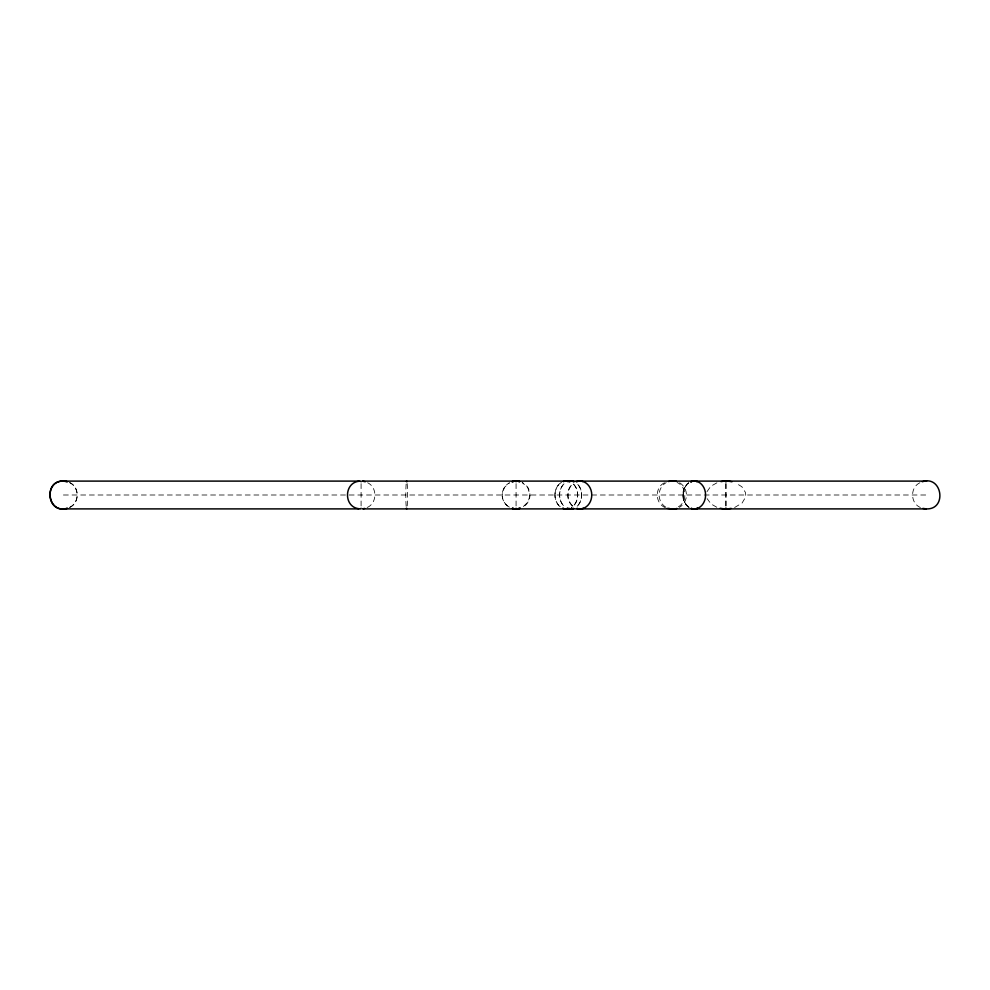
<?xml version="1.0" encoding="UTF-8"?>
<svg xmlns="http://www.w3.org/2000/svg" width="990" height="990" viewBox="0 0 990 990"><rect width="100%" height="100%" fill="white"/><g stroke="black" fill="none" stroke-linecap="round" stroke-linejoin="round"><path stroke-width="0.74" stroke-dasharray="4.95 3.71" d="M706.984 491.683L710.795 486.251L717.515 482.489M678.373 506.806C687.58 501.683 686.788 486.635 677.098 482.489M69.956 507.239C79.819 502.561 79.485 486.758 69.436 482.489M664.488 482.761C654.625 487.439 654.959 503.242 665.008 507.511M919.871 482.761C909.921 487.402 910.268 503.279 920.391 507.511M69.436 507.511C79.485 503.242 79.819 487.439 69.956 482.761M367.142 507.511C377.19 503.242 377.524 487.439 367.661 482.761M734.617 507.511L742.079 503.044L745.396 497.463A9.949 9.949 0 0 0 745.322 492.253L741.832 486.721L735.347 482.761M63.397 495L926.491 495M716.772 507.239L711.055 503.972L707.083 498.601M726.066 483.677L726.066 506.323M725.794 483.677L725.794 506.323M516.075 483.677L516.075 506.323M361.09 483.677L361.09 506.323M406.172 506.336A13.91 0.866 90 0 1 406.16 483.838M407.175 483.664A13.91 0.866 90 0 1 407.187 506.162M679.647 482.774A14.145 13.65 -90 0 1 679.4 507.375M665.899 507.226A14.145 13.65 -90 0 1 666.159 482.625M689.188 507.561A13.984 11.397 90 0 1 682.815 495.297A13.984 11.397 90 0 1 688.768 482.712M572.727 506.162A13.897 12.462 -90 0 1 572.95 483.677A13.984 11.397 90 0 1 573.173 506.175A13.984 11.397 -90 0 0 572.987 483.652A13.885 11.793 -90 0 0 572.814 506.162M502.215 493.985C501.744 499.529 504.987 505.147 510.023 507.511A13.897 13.897 0 0 1 509.504 482.761L504.417 487.439L502.215 493.985M529.972 495.149L528.177 501.819L522.646 507.239A13.897 13.897 0 0 0 522.126 482.489L527.88 487.674L529.972 495.149M683.174 495.297A13.959 11.026 -90 0 0 689.362 507.548A13.959 11.026 90 0 1 683.174 495.297A13.959 11.026 90 0 1 688.953 482.724A13.959 11.026 -90 0 0 683.174 495.297M564.015 483.825A13.959 11.026 90 0 0 564.201 506.348A13.959 11.026 -90 0 1 564.015 483.825M577.244 506.175A13.959 11.026 90 0 0 577.059 483.652A13.959 11.026 -90 0 1 577.244 506.175M554.945 494.703A13.984 11.397 90 0 0 560.897 507.288A13.984 11.397 -90 0 1 554.945 494.703A13.984 11.397 90 0 1 561.318 482.439A13.984 11.397 -90 0 0 554.945 494.703M571.341 507.561A13.984 11.397 90 0 0 571.972 507.152A13.984 11.397 -90 0 1 571.341 507.561"/><path stroke-width="1.49" d="M67.543 508.254C44.686 514.75 43.869 476.054 66.986 481.586M512.758 481.511L511.917 481.746A13.897 13.897 0 0 1 519.676 481.586A200.029 52.111 90 0 0 512.758 481.511A262.474 59.685 90 0 1 519.676 481.586M922.296 481.746C942.195 474.866 947.418 509.739 926.343 508.897L362.786 508.897M66.986 508.414C47.569 514.305 42.966 480.657 63.249 481.103L361.09 481.103L361.09 481.746M364.691 508.414L362.983 508.761M359.209 481.239C343.963 482.452 343.443 506.818 358.628 508.674M362.501 481.103L926.64 481.103M667.458 508.414L669.191 508.414M63.249 508.897L361.09 508.897L361.09 508.254M63.249 481.103L67.543 481.746M926.343 508.897L922.866 508.414M362.686 481.202L365.248 481.746M726.066 481.103L726.066 481.746M726.066 508.254L726.066 508.897M725.794 481.103L725.794 481.746M725.794 508.254L725.794 508.897M516.075 481.103L516.075 481.746M516.075 508.254L516.075 508.897M406.902 508.439A13.91 0.866 90 0 1 406.42 508.266M406.457 481.561A13.91 0.866 90 0 1 406.94 481.734M668.572 481.536A14.145 13.65 -90 0 1 676.418 481.363M676.987 508.464A14.145 13.65 -90 0 1 669.129 508.637M690.748 481.672A13.984 11.397 90 0 1 705.585 494.703A13.984 11.397 90 0 1 691.218 508.501M582.962 481.524A13.947 11.843 -90 0 0 576.329 481.709A13.947 11.843 90 0 1 591.76 494.703A13.947 11.843 90 0 1 576.811 508.452A13.947 11.843 -90 0 0 583.444 508.315M720.98 481.61A26.668 26.668 0 0 1 731.932 481.771M731.14 508.39A26.668 26.668 0 0 1 720.188 508.229M520.233 508.254L519.391 508.489A200.029 52.111 -90 0 1 512.474 508.414A13.897 13.897 0 0 0 520.233 508.254M697.071 481.524A13.959 11.026 -90 0 0 690.871 481.697A13.959 11.026 90 0 1 697.071 481.524M691.317 508.476A13.959 11.026 -90 0 0 697.529 508.303A13.959 11.026 90 0 1 691.317 508.476M512.474 508.414A200.029 52.111 90 0 0 519.391 508.489A262.474 59.685 -90 0 1 512.474 508.414M567.307 508.303A13.959 11.026 90 0 0 573.507 508.476A13.959 11.026 -90 0 1 567.307 508.303M573.952 481.697A13.959 11.026 90 0 0 567.753 481.524A13.959 11.026 -90 0 1 573.952 481.697M562.877 508.328A13.984 11.397 90 0 0 569.312 508.501A13.984 11.397 -90 0 1 562.877 508.328M569.77 481.672A13.984 11.397 90 0 0 563.347 481.499A13.984 11.397 -90 0 1 569.77 481.672"/></g></svg>
